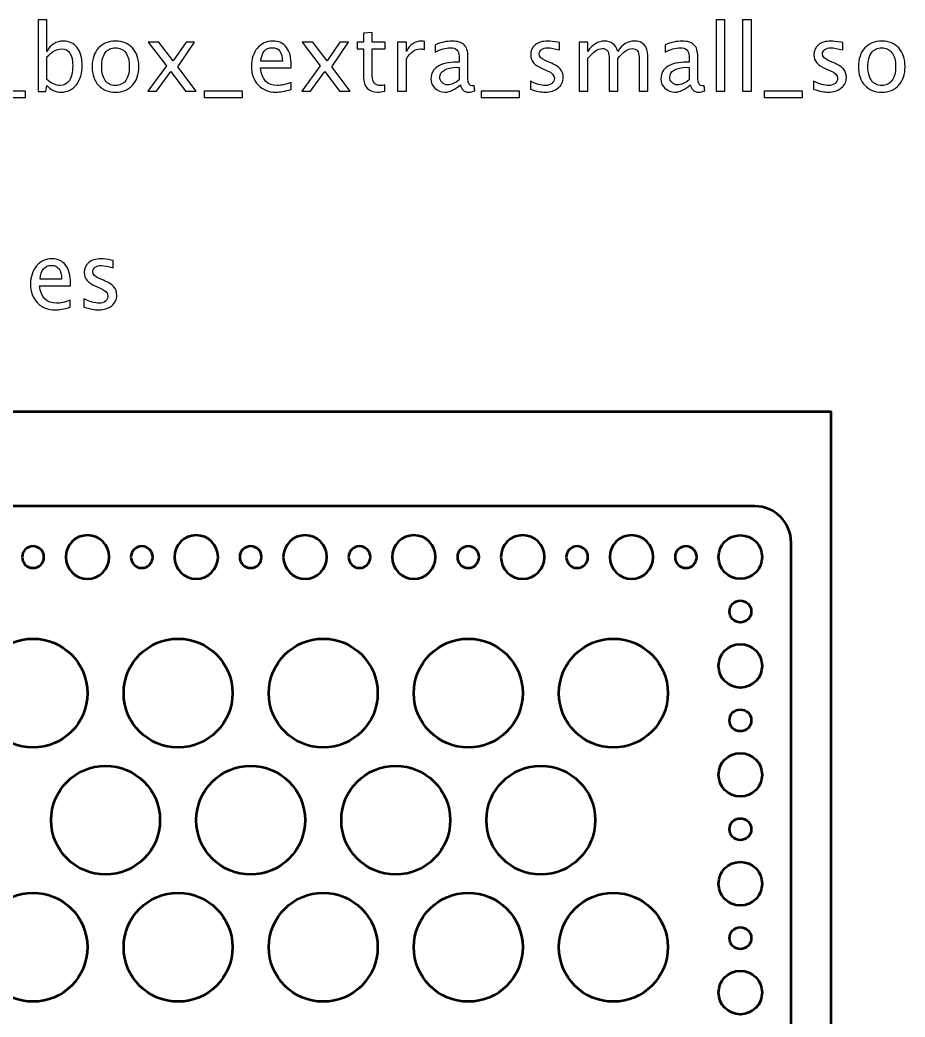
# Model space of a CAD drawing. Header units: centimetres. Extents: x -44 to 44, y -14.8 to 14.1.
# Drawn here: x 2.82 to 15.02, y 0.41 to 14.15 of the extents above; entities that cross this region are included whole.
import ezdxf

# ---------------------------------------------------------------- set-up
doc = ezdxf.new("R2010")
doc.units = ezdxf.units.CM
doc.header["$MEASUREMENT"] = 0
doc.layers.add('Layer 1', color=7, linetype='Continuous')

msp = doc.modelspace()

# ---------------------------------------------------------------- linework, layer by layer
at = {"layer": 'Layer 1', "color": 4, "lineweight": 53}
msp.add_lwpolyline([(-14, -14.75), (14, -14.75), (14, 8.75), (-14, 8.75), (-14, -14.75)], close=True, dxfattribs=at)
at = {"layer": 'Layer 1', "lineweight": 53}
for centre, major_axis in [((12.75001, 6.74999), (0, 0.30001)), ((12.75, 6), (0, 0.15)), ((3.00002, 4.87498), (0, 0.75002)), ((5.00002, 4.87498), (0, 0.75002)), ((7.00002, 4.87498), (0, 0.75002)), ((9.00002, 4.87498), (0, 0.75002)), ((11.00002, 4.87498), (0, 0.75002)), ((12.75001, 5.24999), (0, 0.30001)), ((12.75, 4.5), (0, 0.15)), ((12.75001, 3.74999), (0, 0.30001)), ((4.00002, 3.12498), (0, 0.75002)), ((6.00002, 3.12498), (0, 0.75002)), ((8.00002, 3.12498), (0, 0.75002)), ((10.00002, 3.12498), (0, 0.75002)), ((12.75, 3), (0, 0.15)), ((12.75001, 2.24999), (0, 0.30001)), ((3.00002, 1.37498), (0, 0.75002)), ((5.00002, 1.37498), (0, 0.75002)), ((7.00002, 1.37498), (0, 0.75002)), ((9.00002, 1.37498), (0, 0.75002)), ((11.00002, 1.37498), (0, 0.75002)), ((12.75, 1.5), (0, 0.15)), ((12.75001, 0.74999), (0, 0.30001))]:
    msp.add_ellipse(centre, major_axis=major_axis, ratio=1, dxfattribs=at)
at = {"layer": 'Layer 1'}
for points, knots in [([(3.0696, 13.16282), (3.0696, 13.16282), (3.0696, 14.14961), (3.0696, 14.14961), (3.0696, 14.14961), (3.0696, 14.14961), (3.19152, 14.14961), (3.19152, 14.14961), (3.19152, 14.14961), (3.19152, 14.14961), (3.19152, 13.71633), (3.19152, 13.71633), (3.19152, 13.71633), (3.24147, 13.81052), (3.31662, 13.85751), (3.41673, 13.85751), (3.41673, 13.85751), (3.4978, 13.85751), (3.56151, 13.82809), (3.60808, 13.76903), (3.60808, 13.76903), (3.65465, 13.70998), (3.67793, 13.62933), (3.67793, 13.5271), (3.67793, 13.5271), (3.67793, 13.41576), (3.65147, 13.3258), (3.59877, 13.25765), (3.59877, 13.25765), (3.54606, 13.18928), (3.47664, 13.1552), (3.3907, 13.1552), (3.3907, 13.1552), (3.3109, 13.1552), (3.24444, 13.18568), (3.19152, 13.24685), (3.19152, 13.24685), (3.19152, 13.24685), (3.1767, 13.16282), (3.1767, 13.16282), (3.1767, 13.16282), (3.1767, 13.16282), (3.0696, 13.16282), (3.0696, 13.16282)], [0, 0, 0, 0, 0.08333333, 0.08333333, 0.08333333, 0.08333333, 0.16666667, 0.16666667, 0.16666667, 0.16666667, 0.25, 0.25, 0.25, 0.25, 0.33333333, 0.33333333, 0.33333333, 0.33333333, 0.41666667, 0.41666667, 0.41666667, 0.41666667, 0.5, 0.5, 0.5, 0.5, 0.58333333, 0.58333333, 0.58333333, 0.58333333, 0.66666667, 0.66666667, 0.66666667, 0.66666667, 0.75, 0.75, 0.75, 0.75, 0.83333333, 0.83333333, 0.83333333, 0.83333333, 1, 1, 1, 1]), ([(12.41488, 13.17044), (12.41488, 13.17044), (12.41488, 14.14961), (12.41488, 14.14961), (12.41488, 14.14961), (12.41488, 14.14961), (12.5368, 14.14961), (12.5368, 14.14961), (12.5368, 14.14961), (12.5368, 14.14961), (12.5368, 13.17044), (12.5368, 13.17044), (12.5368, 13.17044), (12.5368, 13.17044), (12.41488, 13.17044), (12.41488, 13.17044)], [0, 0, 0, 0, 0.2, 0.2, 0.2, 0.2, 0.4, 0.4, 0.4, 0.4, 0.6, 0.6, 0.6, 0.6, 1, 1, 1, 1]), ([(12.78191, 13.17044), (12.78191, 13.17044), (12.78191, 14.14961), (12.78191, 14.14961), (12.78191, 14.14961), (12.78191, 14.14961), (12.90383, 14.14961), (12.90383, 14.14961), (12.90383, 14.14961), (12.90383, 14.14961), (12.90383, 13.17044), (12.90383, 13.17044), (12.90383, 13.17044), (12.90383, 13.17044), (12.78191, 13.17044), (12.78191, 13.17044)], [0, 0, 0, 0, 0.2, 0.2, 0.2, 0.2, 0.4, 0.4, 0.4, 0.4, 0.6, 0.6, 0.6, 0.6, 1, 1, 1, 1]), ([(7.8505, 13.17065), (7.81282, 13.16028), (7.78002, 13.1552), (7.75229, 13.1552), (7.75229, 13.1552), (7.69006, 13.1552), (7.64159, 13.17298), (7.60687, 13.20854), (7.60687, 13.20854), (7.57195, 13.2441), (7.55459, 13.29342), (7.55459, 13.35671), (7.55459, 13.35671), (7.55459, 13.35671), (7.55459, 13.7521), (7.55459, 13.7521), (7.55459, 13.7521), (7.55459, 13.7521), (7.47035, 13.7521), (7.47035, 13.7521), (7.47035, 13.7521), (7.47035, 13.7521), (7.47035, 13.84354), (7.47035, 13.84354), (7.47035, 13.84354), (7.47035, 13.84354), (7.55459, 13.84354), (7.55459, 13.84354), (7.55459, 13.84354), (7.55459, 13.84354), (7.55459, 13.96525), (7.55459, 13.96525), (7.55459, 13.96525), (7.55459, 13.96525), (7.67651, 13.97689), (7.67651, 13.97689), (7.67651, 13.97689), (7.67651, 13.97689), (7.67651, 13.84354), (7.67651, 13.84354), (7.67651, 13.84354), (7.67651, 13.84354), (7.85304, 13.84354), (7.85304, 13.84354), (7.85304, 13.84354), (7.85304, 13.84354), (7.85304, 13.7521), (7.85304, 13.7521), (7.85304, 13.7521), (7.85304, 13.7521), (7.67651, 13.7521), (7.67651, 13.7521), (7.67651, 13.7521), (7.67651, 13.7521), (7.67651, 13.37872), (7.67651, 13.37872), (7.67651, 13.37872), (7.67651, 13.29067), (7.71482, 13.24664), (7.79123, 13.24664), (7.79123, 13.24664), (7.80753, 13.24664), (7.82722, 13.24939), (7.8505, 13.25468), (7.8505, 13.25468), (7.8505, 13.25468), (7.8505, 13.17065), (7.8505, 13.17065)], [0, 0, 0, 0, 0.05555556, 0.05555556, 0.05555556, 0.05555556, 0.11111111, 0.11111111, 0.11111111, 0.11111111, 0.16666667, 0.16666667, 0.16666667, 0.16666667, 0.22222222, 0.22222222, 0.22222222, 0.22222222, 0.27777778, 0.27777778, 0.27777778, 0.27777778, 0.33333333, 0.33333333, 0.33333333, 0.33333333, 0.38888889, 0.38888889, 0.38888889, 0.38888889, 0.44444444, 0.44444444, 0.44444444, 0.44444444, 0.5, 0.5, 0.5, 0.5, 0.55555556, 0.55555556, 0.55555556, 0.55555556, 0.61111111, 0.61111111, 0.61111111, 0.61111111, 0.66666667, 0.66666667, 0.66666667, 0.66666667, 0.72222222, 0.72222222, 0.72222222, 0.72222222, 0.77777778, 0.77777778, 0.77777778, 0.77777778, 0.83333333, 0.83333333, 0.83333333, 0.83333333, 0.88888889, 0.88888889, 0.88888889, 0.88888889, 1, 1, 1, 1]), ([(3.19152, 13.33088), (3.25439, 13.27479), (3.31429, 13.24664), (3.37123, 13.24664), (3.37123, 13.24664), (3.42732, 13.24664), (3.47071, 13.27014), (3.50119, 13.31691), (3.50119, 13.31691), (3.53188, 13.36369), (3.54712, 13.42952), (3.54712, 13.51461), (3.54712, 13.51461), (3.54712, 13.67209), (3.49505, 13.75083), (3.39091, 13.75083), (3.39091, 13.75083), (3.32275, 13.75083), (3.25629, 13.714), (3.19152, 13.64013), (3.19152, 13.64013), (3.19152, 13.64013), (3.19152, 13.33088), (3.19152, 13.33088)], [0, 0, 0, 0, 0.14285714, 0.14285714, 0.14285714, 0.14285714, 0.28571429, 0.28571429, 0.28571429, 0.28571429, 0.42857143, 0.42857143, 0.42857143, 0.42857143, 0.57142857, 0.57142857, 0.57142857, 0.57142857, 0.71428571, 0.71428571, 0.71428571, 0.71428571, 1, 1, 1, 1]), ([(4.13682, 13.1552), (4.03797, 13.1552), (3.95966, 13.18674), (3.90208, 13.24982), (3.90208, 13.24982), (3.8443, 13.31289), (3.81551, 13.39862), (3.81551, 13.50678), (3.81551, 13.50678), (3.81551, 13.61473), (3.8443, 13.70024), (3.90208, 13.76311), (3.90208, 13.76311), (3.95966, 13.82597), (4.03797, 13.85751), (4.13682, 13.85751), (4.13682, 13.85751), (4.23567, 13.85751), (4.31399, 13.82597), (4.37156, 13.76311), (4.37156, 13.76311), (4.42934, 13.70024), (4.45813, 13.61473), (4.45813, 13.50678), (4.45813, 13.50678), (4.45813, 13.39862), (4.42934, 13.31289), (4.37156, 13.24982), (4.37156, 13.24982), (4.31399, 13.18674), (4.23567, 13.1552), (4.13682, 13.1552)], [0, 0, 0, 0, 0.11111111, 0.11111111, 0.11111111, 0.11111111, 0.22222222, 0.22222222, 0.22222222, 0.22222222, 0.33333333, 0.33333333, 0.33333333, 0.33333333, 0.44444444, 0.44444444, 0.44444444, 0.44444444, 0.55555556, 0.55555556, 0.55555556, 0.55555556, 0.66666667, 0.66666667, 0.66666667, 0.66666667, 0.77777778, 0.77777778, 0.77777778, 0.77777778, 1, 1, 1, 1]), ([(4.13661, 13.24664), (4.19693, 13.24664), (4.24392, 13.26929), (4.27737, 13.3148), (4.27737, 13.3148), (4.3106, 13.36009), (4.32732, 13.42423), (4.32732, 13.50678), (4.32732, 13.50678), (4.32732, 13.58912), (4.3106, 13.65304), (4.27737, 13.69834), (4.27737, 13.69834), (4.24392, 13.74342), (4.19693, 13.76607), (4.13661, 13.76607), (4.13661, 13.76607), (4.07607, 13.76607), (4.02908, 13.74342), (3.99606, 13.69834), (3.99606, 13.69834), (3.96283, 13.65304), (3.94632, 13.58912), (3.94632, 13.50678), (3.94632, 13.50678), (3.94632, 13.42423), (3.96283, 13.36009), (3.99606, 13.3148), (3.99606, 13.3148), (4.02908, 13.26929), (4.07607, 13.24664), (4.13661, 13.24664)], [0, 0, 0, 0, 0.11111111, 0.11111111, 0.11111111, 0.11111111, 0.22222222, 0.22222222, 0.22222222, 0.22222222, 0.33333333, 0.33333333, 0.33333333, 0.33333333, 0.44444444, 0.44444444, 0.44444444, 0.44444444, 0.55555556, 0.55555556, 0.55555556, 0.55555556, 0.66666667, 0.66666667, 0.66666667, 0.66666667, 0.77777778, 0.77777778, 0.77777778, 0.77777778, 1, 1, 1, 1]), ([(4.58174, 13.17044), (4.58174, 13.17044), (4.83807, 13.51779), (4.83807, 13.51779), (4.83807, 13.51779), (4.83807, 13.51779), (4.58936, 13.84354), (4.58936, 13.84354), (4.58936, 13.84354), (4.58936, 13.84354), (4.73478, 13.84354), (4.73478, 13.84354), (4.73478, 13.84354), (4.73478, 13.84354), (4.9312, 13.58425), (4.9312, 13.58425), (4.9312, 13.58425), (4.9312, 13.58425), (5.109, 13.84354), (5.109, 13.84354), (5.109, 13.84354), (5.109, 13.84354), (5.22817, 13.84354), (5.22817, 13.84354), (5.22817, 13.84354), (5.22817, 13.84354), (4.99534, 13.50212), (4.99534, 13.50212), (4.99534, 13.50212), (4.99534, 13.50212), (5.24849, 13.17044), (5.24849, 13.17044), (5.24849, 13.17044), (5.24849, 13.17044), (5.10308, 13.17044), (5.10308, 13.17044), (5.10308, 13.17044), (5.10308, 13.17044), (4.9003, 13.43714), (4.9003, 13.43714), (4.9003, 13.43714), (4.9003, 13.43714), (4.70408, 13.17044), (4.70408, 13.17044), (4.70408, 13.17044), (4.70408, 13.17044), (4.58174, 13.17044), (4.58174, 13.17044)], [0, 0, 0, 0, 0.07692308, 0.07692308, 0.07692308, 0.07692308, 0.15384615, 0.15384615, 0.15384615, 0.15384615, 0.23076923, 0.23076923, 0.23076923, 0.23076923, 0.30769231, 0.30769231, 0.30769231, 0.30769231, 0.38461538, 0.38461538, 0.38461538, 0.38461538, 0.46153846, 0.46153846, 0.46153846, 0.46153846, 0.53846154, 0.53846154, 0.53846154, 0.53846154, 0.61538462, 0.61538462, 0.61538462, 0.61538462, 0.69230769, 0.69230769, 0.69230769, 0.69230769, 0.76923077, 0.76923077, 0.76923077, 0.76923077, 0.84615385, 0.84615385, 0.84615385, 0.84615385, 1, 1, 1, 1]), ([(6.55701, 13.19203), (6.4751, 13.16748), (6.40503, 13.1552), (6.34661, 13.1552), (6.34661, 13.1552), (6.24692, 13.1552), (6.16585, 13.18822), (6.10341, 13.25405), (6.10341, 13.25405), (6.04097, 13.31988), (6.00964, 13.40518), (6.00964, 13.51017), (6.00964, 13.51017), (6.00964, 13.61198), (6.03716, 13.69559), (6.0924, 13.76099), (6.0924, 13.76099), (6.14765, 13.82618), (6.21834, 13.85878), (6.30449, 13.85878), (6.30449, 13.85878), (6.38598, 13.85878), (6.44906, 13.82978), (6.49351, 13.77179), (6.49351, 13.77179), (6.53796, 13.71379), (6.56019, 13.63166), (6.56019, 13.52519), (6.56019, 13.52519), (6.56019, 13.52519), (6.55955, 13.48794), (6.55955, 13.48794), (6.55955, 13.48794), (6.55955, 13.48794), (6.1341, 13.48794), (6.1341, 13.48794), (6.1341, 13.48794), (6.15188, 13.32707), (6.23041, 13.24664), (6.36947, 13.24664), (6.36947, 13.24664), (6.42049, 13.24664), (6.48293, 13.26103), (6.55701, 13.28982), (6.55701, 13.28982), (6.55701, 13.28982), (6.55701, 13.19203), (6.55701, 13.19203)], [0, 0, 0, 0, 0.07692308, 0.07692308, 0.07692308, 0.07692308, 0.15384615, 0.15384615, 0.15384615, 0.15384615, 0.23076923, 0.23076923, 0.23076923, 0.23076923, 0.30769231, 0.30769231, 0.30769231, 0.30769231, 0.38461538, 0.38461538, 0.38461538, 0.38461538, 0.46153846, 0.46153846, 0.46153846, 0.46153846, 0.53846154, 0.53846154, 0.53846154, 0.53846154, 0.61538462, 0.61538462, 0.61538462, 0.61538462, 0.69230769, 0.69230769, 0.69230769, 0.69230769, 0.76923077, 0.76923077, 0.76923077, 0.76923077, 0.84615385, 0.84615385, 0.84615385, 0.84615385, 1, 1, 1, 1]), ([(6.14045, 13.57938), (6.14045, 13.57938), (6.43763, 13.57938), (6.43763, 13.57938), (6.43763, 13.57938), (6.43763, 13.70469), (6.39085, 13.76734), (6.29751, 13.76734), (6.29751, 13.76734), (6.20353, 13.76734), (6.15125, 13.70469), (6.14045, 13.57938)], [0, 0, 0, 0, 0.25, 0.25, 0.25, 0.25, 0.5, 0.5, 0.5, 0.5, 1, 1, 1, 1]), ([(6.70327, 13.17044), (6.70327, 13.17044), (6.9596, 13.51779), (6.9596, 13.51779), (6.9596, 13.51779), (6.9596, 13.51779), (6.71089, 13.84354), (6.71089, 13.84354), (6.71089, 13.84354), (6.71089, 13.84354), (6.85631, 13.84354), (6.85631, 13.84354), (6.85631, 13.84354), (6.85631, 13.84354), (7.05273, 13.58425), (7.05273, 13.58425), (7.05273, 13.58425), (7.05273, 13.58425), (7.23053, 13.84354), (7.23053, 13.84354), (7.23053, 13.84354), (7.23053, 13.84354), (7.3497, 13.84354), (7.3497, 13.84354), (7.3497, 13.84354), (7.3497, 13.84354), (7.11687, 13.50212), (7.11687, 13.50212), (7.11687, 13.50212), (7.11687, 13.50212), (7.37002, 13.17044), (7.37002, 13.17044), (7.37002, 13.17044), (7.37002, 13.17044), (7.22461, 13.17044), (7.22461, 13.17044), (7.22461, 13.17044), (7.22461, 13.17044), (7.02183, 13.43714), (7.02183, 13.43714), (7.02183, 13.43714), (7.02183, 13.43714), (6.82561, 13.17044), (6.82561, 13.17044), (6.82561, 13.17044), (6.82561, 13.17044), (6.70327, 13.17044), (6.70327, 13.17044)], [0, 0, 0, 0, 0.07692308, 0.07692308, 0.07692308, 0.07692308, 0.15384615, 0.15384615, 0.15384615, 0.15384615, 0.23076923, 0.23076923, 0.23076923, 0.23076923, 0.30769231, 0.30769231, 0.30769231, 0.30769231, 0.38461538, 0.38461538, 0.38461538, 0.38461538, 0.46153846, 0.46153846, 0.46153846, 0.46153846, 0.53846154, 0.53846154, 0.53846154, 0.53846154, 0.61538462, 0.61538462, 0.61538462, 0.61538462, 0.69230769, 0.69230769, 0.69230769, 0.69230769, 0.76923077, 0.76923077, 0.76923077, 0.76923077, 0.84615385, 0.84615385, 0.84615385, 0.84615385, 1, 1, 1, 1]), ([(8.02449, 13.17044), (8.02449, 13.17044), (8.02449, 13.84354), (8.02449, 13.84354), (8.02449, 13.84354), (8.02449, 13.84354), (8.14641, 13.84354), (8.14641, 13.84354), (8.14641, 13.84354), (8.14641, 13.84354), (8.14641, 13.71633), (8.14641, 13.71633), (8.14641, 13.71633), (8.19488, 13.81052), (8.26516, 13.85751), (8.35744, 13.85751), (8.35744, 13.85751), (8.36993, 13.85751), (8.38305, 13.85645), (8.3966, 13.85434), (8.3966, 13.85434), (8.3966, 13.85434), (8.3966, 13.74025), (8.3966, 13.74025), (8.3966, 13.74025), (8.37543, 13.74723), (8.35681, 13.75083), (8.34072, 13.75083), (8.34072, 13.75083), (8.26325, 13.75083), (8.19848, 13.70511), (8.14641, 13.61346), (8.14641, 13.61346), (8.14641, 13.61346), (8.14641, 13.17044), (8.14641, 13.17044), (8.14641, 13.17044), (8.14641, 13.17044), (8.02449, 13.17044), (8.02449, 13.17044)], [0, 0, 0, 0, 0.09090909, 0.09090909, 0.09090909, 0.09090909, 0.18181818, 0.18181818, 0.18181818, 0.18181818, 0.27272727, 0.27272727, 0.27272727, 0.27272727, 0.36363636, 0.36363636, 0.36363636, 0.36363636, 0.45454545, 0.45454545, 0.45454545, 0.45454545, 0.54545455, 0.54545455, 0.54545455, 0.54545455, 0.63636364, 0.63636364, 0.63636364, 0.63636364, 0.72727273, 0.72727273, 0.72727273, 0.72727273, 0.81818182, 0.81818182, 0.81818182, 0.81818182, 1, 1, 1, 1]), ([(8.89105, 13.25617), (8.81782, 13.18886), (8.74733, 13.1552), (8.6796, 13.1552), (8.6796, 13.1552), (8.62393, 13.1552), (8.57757, 13.17256), (8.54096, 13.20748), (8.54096, 13.20748), (8.50413, 13.24241), (8.48571, 13.28643), (8.48571, 13.33956), (8.48571, 13.33956), (8.48571, 13.41301), (8.51661, 13.46953), (8.57842, 13.5089), (8.57842, 13.5089), (8.64023, 13.54827), (8.72892, 13.56795), (8.84449, 13.56795), (8.84449, 13.56795), (8.84449, 13.56795), (8.87306, 13.56795), (8.87306, 13.56795), (8.87306, 13.56795), (8.87306, 13.56795), (8.87306, 13.64902), (8.87306, 13.64902), (8.87306, 13.64902), (8.87306, 13.72712), (8.83242, 13.76607), (8.75093, 13.76607), (8.75093, 13.76607), (8.68785, 13.76607), (8.61885, 13.74617), (8.54413, 13.70638), (8.54413, 13.70638), (8.54413, 13.70638), (8.54413, 13.80671), (8.54413, 13.80671), (8.54413, 13.80671), (8.62626, 13.84058), (8.70373, 13.85751), (8.77633, 13.85751), (8.77633, 13.85751), (8.85105, 13.85751), (8.90629, 13.84058), (8.94164, 13.8065), (8.94164, 13.8065), (8.9772, 13.77242), (8.99498, 13.71993), (8.99498, 13.64902), (8.99498, 13.64902), (8.99498, 13.64902), (8.99498, 13.34485), (8.99498, 13.34485), (8.99498, 13.34485), (8.99498, 13.27522), (9.01636, 13.24029), (9.05933, 13.24029), (9.05933, 13.24029), (9.06462, 13.24029), (9.07245, 13.24114), (9.08282, 13.24283), (9.08282, 13.24283), (9.08282, 13.24283), (9.0915, 13.1751), (9.0915, 13.1751), (9.0915, 13.1751), (9.06377, 13.16176), (9.03329, 13.1552), (8.99985, 13.1552), (8.99985, 13.1552), (8.94291, 13.1552), (8.90672, 13.18886), (8.89105, 13.25617)], [0, 0, 0, 0, 0.05, 0.05, 0.05, 0.05, 0.1, 0.1, 0.1, 0.1, 0.15, 0.15, 0.15, 0.15, 0.2, 0.2, 0.2, 0.2, 0.25, 0.25, 0.25, 0.25, 0.3, 0.3, 0.3, 0.3, 0.35, 0.35, 0.35, 0.35, 0.4, 0.4, 0.4, 0.4, 0.45, 0.45, 0.45, 0.45, 0.5, 0.5, 0.5, 0.5, 0.55, 0.55, 0.55, 0.55, 0.6, 0.6, 0.6, 0.6, 0.65, 0.65, 0.65, 0.65, 0.7, 0.7, 0.7, 0.7, 0.75, 0.75, 0.75, 0.75, 0.8, 0.8, 0.8, 0.8, 0.85, 0.85, 0.85, 0.85, 0.9, 0.9, 0.9, 0.9, 1, 1, 1, 1]), ([(9.85625, 13.19457), (9.85625, 13.19457), (9.85625, 13.30633), (9.85625, 13.30633), (9.85625, 13.30633), (9.93605, 13.26654), (10.00526, 13.24664), (10.06432, 13.24664), (10.06432, 13.24664), (10.09946, 13.24664), (10.12867, 13.25617), (10.15174, 13.27522), (10.15174, 13.27522), (10.17481, 13.29405), (10.18645, 13.31776), (10.18645, 13.34634), (10.18645, 13.34634), (10.18645, 13.38803), (10.15407, 13.42254), (10.0893, 13.44984), (10.0893, 13.44984), (10.0893, 13.44984), (10.01796, 13.48011), (10.01796, 13.48011), (10.01796, 13.48011), (9.91277, 13.52371), (9.86006, 13.58679), (9.86006, 13.6687), (9.86006, 13.6687), (9.86006, 13.72734), (9.8808, 13.77348), (9.92229, 13.80713), (9.92229, 13.80713), (9.96378, 13.84079), (10.02072, 13.85751), (10.09289, 13.85751), (10.09289, 13.85751), (10.13036, 13.85751), (10.17693, 13.85243), (10.23217, 13.84206), (10.23217, 13.84206), (10.23217, 13.84206), (10.25757, 13.83719), (10.25757, 13.83719), (10.25757, 13.83719), (10.25757, 13.83719), (10.25757, 13.73559), (10.25757, 13.73559), (10.25757, 13.73559), (10.18963, 13.75591), (10.13544, 13.76607), (10.09501, 13.76607), (10.09501, 13.76607), (10.05945, 13.76607), (10.0313, 13.75824), (10.00992, 13.74279), (10.00992, 13.74279), (9.98875, 13.72734), (9.97817, 13.70659), (9.97817, 13.68056), (9.97817, 13.68056), (9.97817, 13.64394), (10.0078, 13.61282), (10.06728, 13.58764), (10.06728, 13.58764), (10.06728, 13.58764), (10.12591, 13.56287), (10.12591, 13.56287), (10.12591, 13.56287), (10.19238, 13.53493), (10.23937, 13.5053), (10.26688, 13.47418), (10.26688, 13.47418), (10.29461, 13.44307), (10.30837, 13.40412), (10.30837, 13.35755), (10.30837, 13.35755), (10.30837, 13.2985), (10.28509, 13.25003), (10.23831, 13.21214), (10.23831, 13.21214), (10.19174, 13.17425), (10.13205, 13.1552), (10.05945, 13.1552), (10.05945, 13.1552), (10.00357, 13.1552), (9.93605, 13.16832), (9.85625, 13.19457)], [0, 0, 0, 0, 0.04347826, 0.04347826, 0.04347826, 0.04347826, 0.08695652, 0.08695652, 0.08695652, 0.08695652, 0.13043478, 0.13043478, 0.13043478, 0.13043478, 0.17391304, 0.17391304, 0.17391304, 0.17391304, 0.2173913, 0.2173913, 0.2173913, 0.2173913, 0.26086957, 0.26086957, 0.26086957, 0.26086957, 0.30434783, 0.30434783, 0.30434783, 0.30434783, 0.34782609, 0.34782609, 0.34782609, 0.34782609, 0.39130435, 0.39130435, 0.39130435, 0.39130435, 0.43478261, 0.43478261, 0.43478261, 0.43478261, 0.47826087, 0.47826087, 0.47826087, 0.47826087, 0.52173913, 0.52173913, 0.52173913, 0.52173913, 0.56521739, 0.56521739, 0.56521739, 0.56521739, 0.60869565, 0.60869565, 0.60869565, 0.60869565, 0.65217391, 0.65217391, 0.65217391, 0.65217391, 0.69565217, 0.69565217, 0.69565217, 0.69565217, 0.73913043, 0.73913043, 0.73913043, 0.73913043, 0.7826087, 0.7826087, 0.7826087, 0.7826087, 0.82608696, 0.82608696, 0.82608696, 0.82608696, 0.86956522, 0.86956522, 0.86956522, 0.86956522, 0.91304348, 0.91304348, 0.91304348, 0.91304348, 1, 1, 1, 1]), ([(10.52787, 13.17044), (10.52787, 13.17044), (10.52787, 13.84354), (10.52787, 13.84354), (10.52787, 13.84354), (10.52787, 13.84354), (10.64979, 13.84354), (10.64979, 13.84354), (10.64979, 13.84354), (10.64979, 13.84354), (10.64979, 13.71633), (10.64979, 13.71633), (10.64979, 13.71633), (10.70927, 13.81052), (10.78547, 13.85751), (10.87881, 13.85751), (10.87881, 13.85751), (10.96877, 13.85751), (11.02994, 13.81052), (11.06254, 13.71633), (11.06254, 13.71633), (11.12033, 13.81137), (11.19568, 13.85878), (11.28818, 13.85878), (11.28818, 13.85878), (11.34723, 13.85878), (11.39316, 13.84142), (11.42597, 13.8065), (11.42597, 13.8065), (11.45878, 13.77157), (11.47529, 13.72268), (11.47529, 13.65981), (11.47529, 13.65981), (11.47529, 13.65981), (11.47529, 13.17044), (11.47529, 13.17044), (11.47529, 13.17044), (11.47529, 13.17044), (11.35337, 13.17044), (11.35337, 13.17044), (11.35337, 13.17044), (11.35337, 13.17044), (11.35337, 13.63971), (11.35337, 13.63971), (11.35337, 13.63971), (11.35337, 13.71633), (11.32289, 13.75464), (11.26193, 13.75464), (11.26193, 13.75464), (11.19864, 13.75464), (11.13218, 13.70998), (11.06254, 13.62044), (11.06254, 13.62044), (11.06254, 13.62044), (11.06254, 13.17044), (11.06254, 13.17044), (11.06254, 13.17044), (11.06254, 13.17044), (10.94062, 13.17044), (10.94062, 13.17044), (10.94062, 13.17044), (10.94062, 13.17044), (10.94062, 13.64013), (10.94062, 13.64013), (10.94062, 13.64013), (10.94062, 13.71739), (10.90972, 13.75591), (10.8477, 13.75591), (10.8477, 13.75591), (10.7861, 13.75591), (10.72006, 13.71104), (10.64979, 13.62108), (10.64979, 13.62108), (10.64979, 13.62108), (10.64979, 13.17044), (10.64979, 13.17044), (10.64979, 13.17044), (10.64979, 13.17044), (10.52787, 13.17044), (10.52787, 13.17044)], [0, 0, 0, 0, 0.04761905, 0.04761905, 0.04761905, 0.04761905, 0.0952381, 0.0952381, 0.0952381, 0.0952381, 0.14285714, 0.14285714, 0.14285714, 0.14285714, 0.19047619, 0.19047619, 0.19047619, 0.19047619, 0.23809524, 0.23809524, 0.23809524, 0.23809524, 0.28571429, 0.28571429, 0.28571429, 0.28571429, 0.33333333, 0.33333333, 0.33333333, 0.33333333, 0.38095238, 0.38095238, 0.38095238, 0.38095238, 0.42857143, 0.42857143, 0.42857143, 0.42857143, 0.47619048, 0.47619048, 0.47619048, 0.47619048, 0.52380952, 0.52380952, 0.52380952, 0.52380952, 0.57142857, 0.57142857, 0.57142857, 0.57142857, 0.61904762, 0.61904762, 0.61904762, 0.61904762, 0.66666667, 0.66666667, 0.66666667, 0.66666667, 0.71428571, 0.71428571, 0.71428571, 0.71428571, 0.76190476, 0.76190476, 0.76190476, 0.76190476, 0.80952381, 0.80952381, 0.80952381, 0.80952381, 0.85714286, 0.85714286, 0.85714286, 0.85714286, 0.9047619, 0.9047619, 0.9047619, 0.9047619, 1, 1, 1, 1]), ([(12.06055, 13.25617), (11.98732, 13.18886), (11.91683, 13.1552), (11.8491, 13.1552), (11.8491, 13.1552), (11.79343, 13.1552), (11.74707, 13.17256), (11.71046, 13.20748), (11.71046, 13.20748), (11.67363, 13.24241), (11.65521, 13.28643), (11.65521, 13.33956), (11.65521, 13.33956), (11.65521, 13.41301), (11.68611, 13.46953), (11.74792, 13.5089), (11.74792, 13.5089), (11.80973, 13.54827), (11.89842, 13.56795), (12.01399, 13.56795), (12.01399, 13.56795), (12.01399, 13.56795), (12.04256, 13.56795), (12.04256, 13.56795), (12.04256, 13.56795), (12.04256, 13.56795), (12.04256, 13.64902), (12.04256, 13.64902), (12.04256, 13.64902), (12.04256, 13.72712), (12.00192, 13.76607), (11.92043, 13.76607), (11.92043, 13.76607), (11.85735, 13.76607), (11.78835, 13.74617), (11.71363, 13.70638), (11.71363, 13.70638), (11.71363, 13.70638), (11.71363, 13.80671), (11.71363, 13.80671), (11.71363, 13.80671), (11.79576, 13.84058), (11.87323, 13.85751), (11.94583, 13.85751), (11.94583, 13.85751), (12.02055, 13.85751), (12.07579, 13.84058), (12.11114, 13.8065), (12.11114, 13.8065), (12.1467, 13.77242), (12.16448, 13.71993), (12.16448, 13.64902), (12.16448, 13.64902), (12.16448, 13.64902), (12.16448, 13.34485), (12.16448, 13.34485), (12.16448, 13.34485), (12.16448, 13.27522), (12.18586, 13.24029), (12.22883, 13.24029), (12.22883, 13.24029), (12.23412, 13.24029), (12.24195, 13.24114), (12.25232, 13.24283), (12.25232, 13.24283), (12.25232, 13.24283), (12.261, 13.1751), (12.261, 13.1751), (12.261, 13.1751), (12.23327, 13.16176), (12.20279, 13.1552), (12.16935, 13.1552), (12.16935, 13.1552), (12.11241, 13.1552), (12.07622, 13.18886), (12.06055, 13.25617)], [0, 0, 0, 0, 0.05, 0.05, 0.05, 0.05, 0.1, 0.1, 0.1, 0.1, 0.15, 0.15, 0.15, 0.15, 0.2, 0.2, 0.2, 0.2, 0.25, 0.25, 0.25, 0.25, 0.3, 0.3, 0.3, 0.3, 0.35, 0.35, 0.35, 0.35, 0.4, 0.4, 0.4, 0.4, 0.45, 0.45, 0.45, 0.45, 0.5, 0.5, 0.5, 0.5, 0.55, 0.55, 0.55, 0.55, 0.6, 0.6, 0.6, 0.6, 0.65, 0.65, 0.65, 0.65, 0.7, 0.7, 0.7, 0.7, 0.75, 0.75, 0.75, 0.75, 0.8, 0.8, 0.8, 0.8, 0.85, 0.85, 0.85, 0.85, 0.9, 0.9, 0.9, 0.9, 1, 1, 1, 1]), ([(13.75981, 13.19457), (13.75981, 13.19457), (13.75981, 13.30633), (13.75981, 13.30633), (13.75981, 13.30633), (13.83961, 13.26654), (13.90882, 13.24664), (13.96788, 13.24664), (13.96788, 13.24664), (14.00302, 13.24664), (14.03223, 13.25617), (14.0553, 13.27522), (14.0553, 13.27522), (14.07837, 13.29405), (14.09001, 13.31776), (14.09001, 13.34634), (14.09001, 13.34634), (14.09001, 13.38803), (14.05763, 13.42254), (13.99286, 13.44984), (13.99286, 13.44984), (13.99286, 13.44984), (13.92152, 13.48011), (13.92152, 13.48011), (13.92152, 13.48011), (13.81633, 13.52371), (13.76362, 13.58679), (13.76362, 13.6687), (13.76362, 13.6687), (13.76362, 13.72734), (13.78436, 13.77348), (13.82585, 13.80713), (13.82585, 13.80713), (13.86734, 13.84079), (13.92428, 13.85751), (13.99645, 13.85751), (13.99645, 13.85751), (14.03392, 13.85751), (14.08049, 13.85243), (14.13573, 13.84206), (14.13573, 13.84206), (14.13573, 13.84206), (14.16113, 13.83719), (14.16113, 13.83719), (14.16113, 13.83719), (14.16113, 13.83719), (14.16113, 13.73559), (14.16113, 13.73559), (14.16113, 13.73559), (14.09319, 13.75591), (14.039, 13.76607), (13.99857, 13.76607), (13.99857, 13.76607), (13.96301, 13.76607), (13.93486, 13.75824), (13.91348, 13.74279), (13.91348, 13.74279), (13.89231, 13.72734), (13.88173, 13.70659), (13.88173, 13.68056), (13.88173, 13.68056), (13.88173, 13.64394), (13.91136, 13.61282), (13.97084, 13.58764), (13.97084, 13.58764), (13.97084, 13.58764), (14.02947, 13.56287), (14.02947, 13.56287), (14.02947, 13.56287), (14.09594, 13.53493), (14.14293, 13.5053), (14.17044, 13.47418), (14.17044, 13.47418), (14.19817, 13.44307), (14.21193, 13.40412), (14.21193, 13.35755), (14.21193, 13.35755), (14.21193, 13.2985), (14.18865, 13.25003), (14.14187, 13.21214), (14.14187, 13.21214), (14.0953, 13.17425), (14.03561, 13.1552), (13.96301, 13.1552), (13.96301, 13.1552), (13.90713, 13.1552), (13.83961, 13.16832), (13.75981, 13.19457)], [0, 0, 0, 0, 0.04347826, 0.04347826, 0.04347826, 0.04347826, 0.08695652, 0.08695652, 0.08695652, 0.08695652, 0.13043478, 0.13043478, 0.13043478, 0.13043478, 0.17391304, 0.17391304, 0.17391304, 0.17391304, 0.2173913, 0.2173913, 0.2173913, 0.2173913, 0.26086957, 0.26086957, 0.26086957, 0.26086957, 0.30434783, 0.30434783, 0.30434783, 0.30434783, 0.34782609, 0.34782609, 0.34782609, 0.34782609, 0.39130435, 0.39130435, 0.39130435, 0.39130435, 0.43478261, 0.43478261, 0.43478261, 0.43478261, 0.47826087, 0.47826087, 0.47826087, 0.47826087, 0.52173913, 0.52173913, 0.52173913, 0.52173913, 0.56521739, 0.56521739, 0.56521739, 0.56521739, 0.60869565, 0.60869565, 0.60869565, 0.60869565, 0.65217391, 0.65217391, 0.65217391, 0.65217391, 0.69565217, 0.69565217, 0.69565217, 0.69565217, 0.73913043, 0.73913043, 0.73913043, 0.73913043, 0.7826087, 0.7826087, 0.7826087, 0.7826087, 0.82608696, 0.82608696, 0.82608696, 0.82608696, 0.86956522, 0.86956522, 0.86956522, 0.86956522, 0.91304348, 0.91304348, 0.91304348, 0.91304348, 1, 1, 1, 1]), ([(14.6994, 13.1552), (14.60055, 13.1552), (14.52224, 13.18674), (14.46466, 13.24982), (14.46466, 13.24982), (14.40688, 13.31289), (14.37809, 13.39862), (14.37809, 13.50678), (14.37809, 13.50678), (14.37809, 13.61473), (14.40688, 13.70024), (14.46466, 13.76311), (14.46466, 13.76311), (14.52224, 13.82597), (14.60055, 13.85751), (14.6994, 13.85751), (14.6994, 13.85751), (14.79825, 13.85751), (14.87657, 13.82597), (14.93414, 13.76311), (14.93414, 13.76311), (14.99192, 13.70024), (15.02071, 13.61473), (15.02071, 13.50678), (15.02071, 13.50678), (15.02071, 13.39862), (14.99192, 13.31289), (14.93414, 13.24982), (14.93414, 13.24982), (14.87657, 13.18674), (14.79825, 13.1552), (14.6994, 13.1552)], [0, 0, 0, 0, 0.11111111, 0.11111111, 0.11111111, 0.11111111, 0.22222222, 0.22222222, 0.22222222, 0.22222222, 0.33333333, 0.33333333, 0.33333333, 0.33333333, 0.44444444, 0.44444444, 0.44444444, 0.44444444, 0.55555556, 0.55555556, 0.55555556, 0.55555556, 0.66666667, 0.66666667, 0.66666667, 0.66666667, 0.77777778, 0.77777778, 0.77777778, 0.77777778, 1, 1, 1, 1]), ([(14.69919, 13.24664), (14.75951, 13.24664), (14.8065, 13.26929), (14.83995, 13.3148), (14.83995, 13.3148), (14.87318, 13.36009), (14.8899, 13.42423), (14.8899, 13.50678), (14.8899, 13.50678), (14.8899, 13.58912), (14.87318, 13.65304), (14.83995, 13.69834), (14.83995, 13.69834), (14.8065, 13.74342), (14.75951, 13.76607), (14.69919, 13.76607), (14.69919, 13.76607), (14.63865, 13.76607), (14.59166, 13.74342), (14.55864, 13.69834), (14.55864, 13.69834), (14.52541, 13.65304), (14.5089, 13.58912), (14.5089, 13.50678), (14.5089, 13.50678), (14.5089, 13.42423), (14.52541, 13.36009), (14.55864, 13.3148), (14.55864, 13.3148), (14.59166, 13.26929), (14.63865, 13.24664), (14.69919, 13.24664)], [0, 0, 0, 0, 0.11111111, 0.11111111, 0.11111111, 0.11111111, 0.22222222, 0.22222222, 0.22222222, 0.22222222, 0.33333333, 0.33333333, 0.33333333, 0.33333333, 0.44444444, 0.44444444, 0.44444444, 0.44444444, 0.55555556, 0.55555556, 0.55555556, 0.55555556, 0.66666667, 0.66666667, 0.66666667, 0.66666667, 0.77777778, 0.77777778, 0.77777778, 0.77777778, 1, 1, 1, 1]), ([(8.87306, 13.32263), (8.87306, 13.32263), (8.87306, 13.49556), (8.87306, 13.49556), (8.87306, 13.49556), (8.87306, 13.49556), (8.8339, 13.49683), (8.8339, 13.49683), (8.8339, 13.49683), (8.76617, 13.49683), (8.71156, 13.48434), (8.66986, 13.45937), (8.66986, 13.45937), (8.62837, 13.43418), (8.60763, 13.40095), (8.60763, 13.35946), (8.60763, 13.35946), (8.60763, 13.33046), (8.618, 13.30591), (8.63853, 13.2858), (8.63853, 13.2858), (8.65928, 13.26569), (8.68447, 13.25553), (8.71431, 13.25553), (8.71431, 13.25553), (8.76511, 13.25553), (8.81803, 13.27797), (8.87306, 13.32263)], [0, 0, 0, 0, 0.125, 0.125, 0.125, 0.125, 0.25, 0.25, 0.25, 0.25, 0.375, 0.375, 0.375, 0.375, 0.5, 0.5, 0.5, 0.5, 0.625, 0.625, 0.625, 0.625, 0.75, 0.75, 0.75, 0.75, 1, 1, 1, 1]), ([(12.04256, 13.32263), (12.04256, 13.32263), (12.04256, 13.49556), (12.04256, 13.49556), (12.04256, 13.49556), (12.04256, 13.49556), (12.0034, 13.49683), (12.0034, 13.49683), (12.0034, 13.49683), (11.93567, 13.49683), (11.88106, 13.48434), (11.83936, 13.45937), (11.83936, 13.45937), (11.79787, 13.43418), (11.77713, 13.40095), (11.77713, 13.35946), (11.77713, 13.35946), (11.77713, 13.33046), (11.7875, 13.30591), (11.80803, 13.2858), (11.80803, 13.2858), (11.82878, 13.26569), (11.85397, 13.25553), (11.88381, 13.25553), (11.88381, 13.25553), (11.93461, 13.25553), (11.98753, 13.27797), (12.04256, 13.32263)], [0, 0, 0, 0, 0.125, 0.125, 0.125, 0.125, 0.25, 0.25, 0.25, 0.25, 0.375, 0.375, 0.375, 0.375, 0.5, 0.5, 0.5, 0.5, 0.625, 0.625, 0.625, 0.625, 0.75, 0.75, 0.75, 0.75, 1, 1, 1, 1]), ([(2.36602, 13.079), (2.36602, 13.079), (2.36602, 13.17044), (2.36602, 13.17044), (2.36602, 13.17044), (2.36602, 13.17044), (2.89434, 13.17044), (2.89434, 13.17044), (2.89434, 13.17044), (2.89434, 13.17044), (2.89434, 13.079), (2.89434, 13.079), (2.89434, 13.079), (2.89434, 13.079), (2.36602, 13.079), (2.36602, 13.079)], [0, 0, 0, 0, 0.2, 0.2, 0.2, 0.2, 0.4, 0.4, 0.4, 0.4, 0.6, 0.6, 0.6, 0.6, 1, 1, 1, 1]), ([(5.3594, 13.079), (5.3594, 13.079), (5.3594, 13.17044), (5.3594, 13.17044), (5.3594, 13.17044), (5.3594, 13.17044), (5.88772, 13.17044), (5.88772, 13.17044), (5.88772, 13.17044), (5.88772, 13.17044), (5.88772, 13.079), (5.88772, 13.079), (5.88772, 13.079), (5.88772, 13.079), (5.3594, 13.079), (5.3594, 13.079)], [0, 0, 0, 0, 0.2, 0.2, 0.2, 0.2, 0.4, 0.4, 0.4, 0.4, 0.6, 0.6, 0.6, 0.6, 1, 1, 1, 1]), ([(9.1768, 13.079), (9.1768, 13.079), (9.1768, 13.17044), (9.1768, 13.17044), (9.1768, 13.17044), (9.1768, 13.17044), (9.70512, 13.17044), (9.70512, 13.17044), (9.70512, 13.17044), (9.70512, 13.17044), (9.70512, 13.079), (9.70512, 13.079), (9.70512, 13.079), (9.70512, 13.079), (9.1768, 13.079), (9.1768, 13.079)], [0, 0, 0, 0, 0.2, 0.2, 0.2, 0.2, 0.4, 0.4, 0.4, 0.4, 0.6, 0.6, 0.6, 0.6, 1, 1, 1, 1]), ([(13.08036, 13.079), (13.08036, 13.079), (13.08036, 13.17044), (13.08036, 13.17044), (13.08036, 13.17044), (13.08036, 13.17044), (13.60868, 13.17044), (13.60868, 13.17044), (13.60868, 13.17044), (13.60868, 13.17044), (13.60868, 13.079), (13.60868, 13.079), (13.60868, 13.079), (13.60868, 13.079), (13.08036, 13.079), (13.08036, 13.079)], [0, 0, 0, 0, 0.2, 0.2, 0.2, 0.2, 0.4, 0.4, 0.4, 0.4, 0.6, 0.6, 0.6, 0.6, 1, 1, 1, 1]), ([(3.51324, 10.19203), (3.43133, 10.16748), (3.36126, 10.1552), (3.30284, 10.1552), (3.30284, 10.1552), (3.20315, 10.1552), (3.12208, 10.18822), (3.05964, 10.25405), (3.05964, 10.25405), (2.9972, 10.31988), (2.96587, 10.40518), (2.96587, 10.51017), (2.96587, 10.51017), (2.96587, 10.61198), (2.99339, 10.69559), (3.04863, 10.76099), (3.04863, 10.76099), (3.10388, 10.82618), (3.17457, 10.85878), (3.26072, 10.85878), (3.26072, 10.85878), (3.34221, 10.85878), (3.40529, 10.82978), (3.44974, 10.77179), (3.44974, 10.77179), (3.49419, 10.71379), (3.51642, 10.63166), (3.51642, 10.52519), (3.51642, 10.52519), (3.51642, 10.52519), (3.51578, 10.48794), (3.51578, 10.48794), (3.51578, 10.48794), (3.51578, 10.48794), (3.09033, 10.48794), (3.09033, 10.48794), (3.09033, 10.48794), (3.10811, 10.32707), (3.18664, 10.24664), (3.3257, 10.24664), (3.3257, 10.24664), (3.37672, 10.24664), (3.43916, 10.26103), (3.51324, 10.28982), (3.51324, 10.28982), (3.51324, 10.28982), (3.51324, 10.19203), (3.51324, 10.19203)], [0, 0, 0, 0, 0.07692308, 0.07692308, 0.07692308, 0.07692308, 0.15384615, 0.15384615, 0.15384615, 0.15384615, 0.23076923, 0.23076923, 0.23076923, 0.23076923, 0.30769231, 0.30769231, 0.30769231, 0.30769231, 0.38461538, 0.38461538, 0.38461538, 0.38461538, 0.46153846, 0.46153846, 0.46153846, 0.46153846, 0.53846154, 0.53846154, 0.53846154, 0.53846154, 0.61538462, 0.61538462, 0.61538462, 0.61538462, 0.69230769, 0.69230769, 0.69230769, 0.69230769, 0.76923077, 0.76923077, 0.76923077, 0.76923077, 0.84615385, 0.84615385, 0.84615385, 0.84615385, 1, 1, 1, 1]), ([(3.70268, 10.19457), (3.70268, 10.19457), (3.70268, 10.30633), (3.70268, 10.30633), (3.70268, 10.30633), (3.78248, 10.26654), (3.85169, 10.24664), (3.91075, 10.24664), (3.91075, 10.24664), (3.94589, 10.24664), (3.9751, 10.25617), (3.99817, 10.27522), (3.99817, 10.27522), (4.02124, 10.29405), (4.03288, 10.31776), (4.03288, 10.34634), (4.03288, 10.34634), (4.03288, 10.38803), (4.0005, 10.42254), (3.93573, 10.44984), (3.93573, 10.44984), (3.93573, 10.44984), (3.86439, 10.48011), (3.86439, 10.48011), (3.86439, 10.48011), (3.7592, 10.52371), (3.70649, 10.58679), (3.70649, 10.6687), (3.70649, 10.6687), (3.70649, 10.72734), (3.72723, 10.77348), (3.76872, 10.80713), (3.76872, 10.80713), (3.81021, 10.84079), (3.86715, 10.85751), (3.93932, 10.85751), (3.93932, 10.85751), (3.97679, 10.85751), (4.02336, 10.85243), (4.0786, 10.84206), (4.0786, 10.84206), (4.0786, 10.84206), (4.104, 10.83719), (4.104, 10.83719), (4.104, 10.83719), (4.104, 10.83719), (4.104, 10.73559), (4.104, 10.73559), (4.104, 10.73559), (4.03606, 10.75591), (3.98187, 10.76607), (3.94144, 10.76607), (3.94144, 10.76607), (3.90588, 10.76607), (3.87773, 10.75824), (3.85635, 10.74279), (3.85635, 10.74279), (3.83518, 10.72734), (3.8246, 10.70659), (3.8246, 10.68056), (3.8246, 10.68056), (3.8246, 10.64394), (3.85423, 10.61282), (3.91371, 10.58764), (3.91371, 10.58764), (3.91371, 10.58764), (3.97234, 10.56287), (3.97234, 10.56287), (3.97234, 10.56287), (4.03881, 10.53493), (4.0858, 10.5053), (4.11331, 10.47418), (4.11331, 10.47418), (4.14104, 10.44307), (4.1548, 10.40412), (4.1548, 10.35755), (4.1548, 10.35755), (4.1548, 10.2985), (4.13152, 10.25003), (4.08474, 10.21214), (4.08474, 10.21214), (4.03817, 10.17425), (3.97848, 10.1552), (3.90588, 10.1552), (3.90588, 10.1552), (3.85, 10.1552), (3.78248, 10.16832), (3.70268, 10.19457)], [0, 0, 0, 0, 0.04347826, 0.04347826, 0.04347826, 0.04347826, 0.08695652, 0.08695652, 0.08695652, 0.08695652, 0.13043478, 0.13043478, 0.13043478, 0.13043478, 0.17391304, 0.17391304, 0.17391304, 0.17391304, 0.2173913, 0.2173913, 0.2173913, 0.2173913, 0.26086957, 0.26086957, 0.26086957, 0.26086957, 0.30434783, 0.30434783, 0.30434783, 0.30434783, 0.34782609, 0.34782609, 0.34782609, 0.34782609, 0.39130435, 0.39130435, 0.39130435, 0.39130435, 0.43478261, 0.43478261, 0.43478261, 0.43478261, 0.47826087, 0.47826087, 0.47826087, 0.47826087, 0.52173913, 0.52173913, 0.52173913, 0.52173913, 0.56521739, 0.56521739, 0.56521739, 0.56521739, 0.60869565, 0.60869565, 0.60869565, 0.60869565, 0.65217391, 0.65217391, 0.65217391, 0.65217391, 0.69565217, 0.69565217, 0.69565217, 0.69565217, 0.73913043, 0.73913043, 0.73913043, 0.73913043, 0.7826087, 0.7826087, 0.7826087, 0.7826087, 0.82608696, 0.82608696, 0.82608696, 0.82608696, 0.86956522, 0.86956522, 0.86956522, 0.86956522, 0.91304348, 0.91304348, 0.91304348, 0.91304348, 1, 1, 1, 1]), ([(3.09668, 10.57938), (3.09668, 10.57938), (3.39386, 10.57938), (3.39386, 10.57938), (3.39386, 10.57938), (3.39386, 10.70469), (3.34708, 10.76734), (3.25374, 10.76734), (3.25374, 10.76734), (3.15976, 10.76734), (3.10748, 10.70469), (3.09668, 10.57938)], [0, 0, 0, 0, 0.25, 0.25, 0.25, 0.25, 0.5, 0.5, 0.5, 0.5, 1, 1, 1, 1])]:
    msp.add_open_spline(points, degree=3, knots=knots, dxfattribs=at)
at = {"layer": 'Layer 1', "lineweight": 53}
for points, knots in [([(-13.45, -12.95), (-13.45, -12.95), (-13.45, 6.95), (-13.45, 6.95), (-13.45, 6.95), (-13.45, 7.22614), (-13.22614, 7.45), (-12.95, 7.45), (-12.95, 7.45), (-12.95, 7.45), (12.95, 7.45), (12.95, 7.45), (12.95, 7.45), (13.22614, 7.45), (13.45, 7.22614), (13.45, 6.95), (13.45, 6.95), (13.45, 6.95), (13.45, -12.95), (13.45, -12.95), (13.45, -12.95), (13.45, -13.22614), (13.22614, -13.45), (12.95, -13.45), (12.95, -13.45), (12.95, -13.45), (-12.95, -13.45), (-12.95, -13.45), (-12.95, -13.45), (-13.22614, -13.45), (-13.45, -13.22614), (-13.45, -12.95)], [0, 0, 0, 0, 0.11111111, 0.11111111, 0.11111111, 0.11111111, 0.22222222, 0.22222222, 0.22222222, 0.22222222, 0.33333333, 0.33333333, 0.33333333, 0.33333333, 0.44444444, 0.44444444, 0.44444444, 0.44444444, 0.55555556, 0.55555556, 0.55555556, 0.55555556, 0.66666667, 0.66666667, 0.66666667, 0.66666667, 0.77777778, 0.77777778, 0.77777778, 0.77777778, 1, 1, 1, 1]), ([(3.45, 6.75), (3.45, 6.91569), (3.58431, 7.05), (3.75, 7.05), (3.75, 7.05), (3.91569, 7.05), (4.05, 6.91569), (4.05, 6.75), (4.05, 6.75), (4.05, 6.58431), (3.91569, 6.45), (3.75, 6.45), (3.75, 6.45), (3.58431, 6.45), (3.45, 6.58431), (3.45, 6.75)], [0, 0, 0, 0, 0.2, 0.2, 0.2, 0.2, 0.4, 0.4, 0.4, 0.4, 0.6, 0.6, 0.6, 0.6, 1, 1, 1, 1]), ([(4.95, 6.75), (4.95, 6.91569), (5.08431, 7.05), (5.25, 7.05), (5.25, 7.05), (5.41569, 7.05), (5.55, 6.91569), (5.55, 6.75), (5.55, 6.75), (5.55, 6.58431), (5.41569, 6.45), (5.25, 6.45), (5.25, 6.45), (5.08431, 6.45), (4.95, 6.58431), (4.95, 6.75)], [0, 0, 0, 0, 0.2, 0.2, 0.2, 0.2, 0.4, 0.4, 0.4, 0.4, 0.6, 0.6, 0.6, 0.6, 1, 1, 1, 1]), ([(6.45, 6.75), (6.45, 6.91569), (6.58431, 7.05), (6.75, 7.05), (6.75, 7.05), (6.91569, 7.05), (7.05, 6.91569), (7.05, 6.75), (7.05, 6.75), (7.05, 6.58431), (6.91569, 6.45), (6.75, 6.45), (6.75, 6.45), (6.58431, 6.45), (6.45, 6.58431), (6.45, 6.75)], [0, 0, 0, 0, 0.2, 0.2, 0.2, 0.2, 0.4, 0.4, 0.4, 0.4, 0.6, 0.6, 0.6, 0.6, 1, 1, 1, 1]), ([(7.95, 6.75), (7.95, 6.91569), (8.08431, 7.05), (8.25, 7.05), (8.25, 7.05), (8.41569, 7.05), (8.55, 6.91569), (8.55, 6.75), (8.55, 6.75), (8.55, 6.58431), (8.41569, 6.45), (8.25, 6.45), (8.25, 6.45), (8.08431, 6.45), (7.95, 6.58431), (7.95, 6.75)], [0, 0, 0, 0, 0.2, 0.2, 0.2, 0.2, 0.4, 0.4, 0.4, 0.4, 0.6, 0.6, 0.6, 0.6, 1, 1, 1, 1]), ([(9.45, 6.75), (9.45, 6.91569), (9.58431, 7.05), (9.75, 7.05), (9.75, 7.05), (9.91569, 7.05), (10.05, 6.91569), (10.05, 6.75), (10.05, 6.75), (10.05, 6.58431), (9.91569, 6.45), (9.75, 6.45), (9.75, 6.45), (9.58431, 6.45), (9.45, 6.58431), (9.45, 6.75)], [0, 0, 0, 0, 0.2, 0.2, 0.2, 0.2, 0.4, 0.4, 0.4, 0.4, 0.6, 0.6, 0.6, 0.6, 1, 1, 1, 1]), ([(10.95, 6.75), (10.95, 6.91569), (11.08431, 7.05), (11.25, 7.05), (11.25, 7.05), (11.41569, 7.05), (11.55, 6.91569), (11.55, 6.75), (11.55, 6.75), (11.55, 6.58431), (11.41569, 6.45), (11.25, 6.45), (11.25, 6.45), (11.08431, 6.45), (10.95, 6.58431), (10.95, 6.75)], [0, 0, 0, 0, 0.2, 0.2, 0.2, 0.2, 0.4, 0.4, 0.4, 0.4, 0.6, 0.6, 0.6, 0.6, 1, 1, 1, 1]), ([(2.85, 6.75), (2.85, 6.83284), (2.91716, 6.9), (3, 6.9), (3, 6.9), (3.08284, 6.9), (3.15, 6.83284), (3.15, 6.75), (3.15, 6.75), (3.15, 6.66716), (3.08284, 6.6), (3, 6.6), (3, 6.6), (2.91716, 6.6), (2.85, 6.66716), (2.85, 6.75)], [0, 0, 0, 0, 0.2, 0.2, 0.2, 0.2, 0.4, 0.4, 0.4, 0.4, 0.6, 0.6, 0.6, 0.6, 1, 1, 1, 1]), ([(4.35, 6.75), (4.35, 6.83284), (4.41716, 6.9), (4.5, 6.9), (4.5, 6.9), (4.58284, 6.9), (4.65, 6.83284), (4.65, 6.75), (4.65, 6.75), (4.65, 6.66716), (4.58284, 6.6), (4.5, 6.6), (4.5, 6.6), (4.41716, 6.6), (4.35, 6.66716), (4.35, 6.75)], [0, 0, 0, 0, 0.2, 0.2, 0.2, 0.2, 0.4, 0.4, 0.4, 0.4, 0.6, 0.6, 0.6, 0.6, 1, 1, 1, 1]), ([(5.85, 6.75), (5.85, 6.83284), (5.91716, 6.9), (6, 6.9), (6, 6.9), (6.08284, 6.9), (6.15, 6.83284), (6.15, 6.75), (6.15, 6.75), (6.15, 6.66716), (6.08284, 6.6), (6, 6.6), (6, 6.6), (5.91716, 6.6), (5.85, 6.66716), (5.85, 6.75)], [0, 0, 0, 0, 0.2, 0.2, 0.2, 0.2, 0.4, 0.4, 0.4, 0.4, 0.6, 0.6, 0.6, 0.6, 1, 1, 1, 1]), ([(7.35, 6.75), (7.35, 6.83284), (7.41716, 6.9), (7.5, 6.9), (7.5, 6.9), (7.58284, 6.9), (7.65, 6.83284), (7.65, 6.75), (7.65, 6.75), (7.65, 6.66716), (7.58284, 6.6), (7.5, 6.6), (7.5, 6.6), (7.41716, 6.6), (7.35, 6.66716), (7.35, 6.75)], [0, 0, 0, 0, 0.2, 0.2, 0.2, 0.2, 0.4, 0.4, 0.4, 0.4, 0.6, 0.6, 0.6, 0.6, 1, 1, 1, 1]), ([(8.85, 6.75), (8.85, 6.83284), (8.91716, 6.9), (9, 6.9), (9, 6.9), (9.08284, 6.9), (9.15, 6.83284), (9.15, 6.75), (9.15, 6.75), (9.15, 6.66716), (9.08284, 6.6), (9, 6.6), (9, 6.6), (8.91716, 6.6), (8.85, 6.66716), (8.85, 6.75)], [0, 0, 0, 0, 0.2, 0.2, 0.2, 0.2, 0.4, 0.4, 0.4, 0.4, 0.6, 0.6, 0.6, 0.6, 1, 1, 1, 1]), ([(10.35, 6.75), (10.35, 6.83284), (10.41716, 6.9), (10.5, 6.9), (10.5, 6.9), (10.58284, 6.9), (10.65, 6.83284), (10.65, 6.75), (10.65, 6.75), (10.65, 6.66716), (10.58284, 6.6), (10.5, 6.6), (10.5, 6.6), (10.41716, 6.6), (10.35, 6.66716), (10.35, 6.75)], [0, 0, 0, 0, 0.2, 0.2, 0.2, 0.2, 0.4, 0.4, 0.4, 0.4, 0.6, 0.6, 0.6, 0.6, 1, 1, 1, 1]), ([(11.85, 6.75), (11.85, 6.83284), (11.91716, 6.9), (12, 6.9), (12, 6.9), (12.08284, 6.9), (12.15, 6.83284), (12.15, 6.75), (12.15, 6.75), (12.15, 6.66716), (12.08284, 6.6), (12, 6.6), (12, 6.6), (11.91716, 6.6), (11.85, 6.66716), (11.85, 6.75)], [0, 0, 0, 0, 0.2, 0.2, 0.2, 0.2, 0.4, 0.4, 0.4, 0.4, 0.6, 0.6, 0.6, 0.6, 1, 1, 1, 1])]:
    msp.add_open_spline(points, degree=3, knots=knots, dxfattribs=at)

doc.saveas('drawing.dxf')
